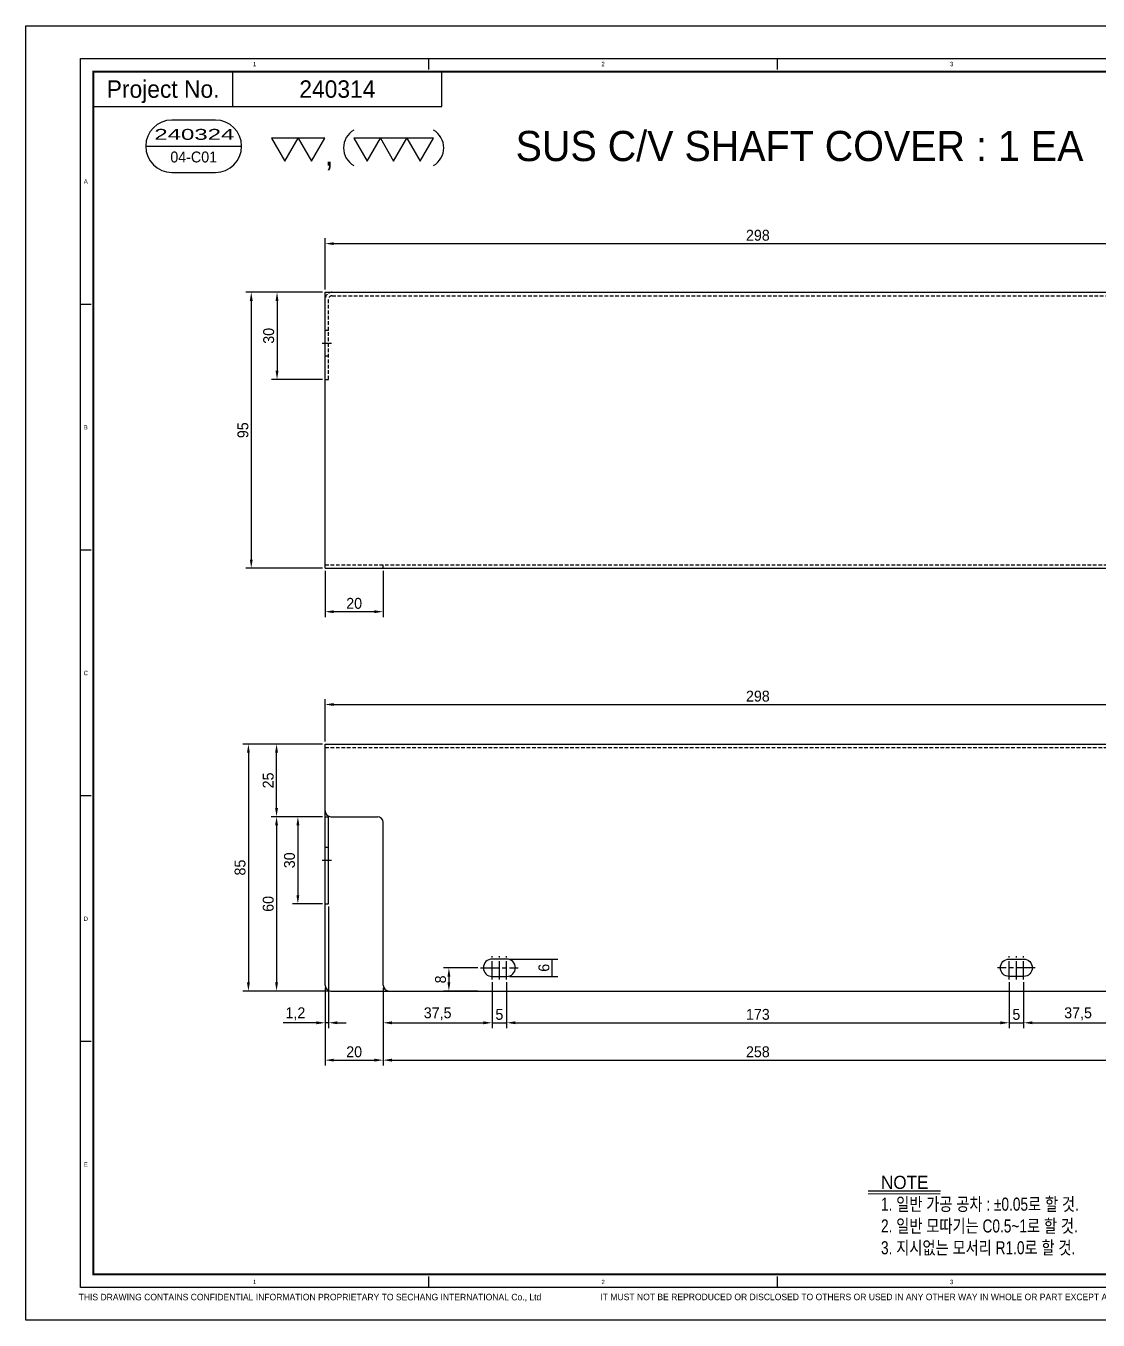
# Model space of a CAD drawing. Header units: inches. Extents: x 0 to 77285, y -118 to 40065.
# Drawn here: x 72037 to 72406.2, y 9227.5 to 9673 of the extents above; entities that cross this region are included whole.
import ezdxf
from ezdxf.enums import TextEntityAlignment as Align

# ---------------------------------------------------------------- set-up
doc = ezdxf.new("R2010")
doc.units = ezdxf.units.IN
doc.header["$LTSCALE"] = 5
doc.header["$MEASUREMENT"] = 0
doc.linetypes.add('CENTER', pattern=[2, 1.25, -0.25, 0.25, -0.25])
doc.linetypes.add('HIDDEN', pattern=[0.375, 0.25, -0.125])
doc.layers.add('11', color=1, linetype='CENTER')
doc.layers.add('22', color=2, linetype='HIDDEN')
doc.styles.add('SCI', font='')
doc.styles.get('SCI').set_extended_font_data('Gulim')
doc.dimstyles.new('SCH', dxfattribs={"dimtxt": 2.5, "dimasz": 2, "dimexe": 1.25, "dimexo": 0.625, "dimtad": 1, "dimdec": 8, "dimtxsty": 'SCI', "dimcen": 2.5, "dimclrd": 4, "dimclre": 4, "dimclrt": 7, "dimadec": 8, "dimazin": 2, "dimtfac": 1, "dimtdec": 8, "dimtmove": 0, "dimatfit": 3, "dimfxl": 1, "dimarcsym": 0})

# ---------------------------------------------------------------- blocks, each defined once
blk = doc.blocks.new('J2')
for p, q in [((0, 2.25), (-2.6, 2.25)), ((-2.6, 2.25), (-1.3, 0)), ((-1.3, 0), (0, 2.25)), ((2.6, 2.25), (0, 2.25)), ((0, 2.25), (1.3, 0)), ((1.3, 0), (2.6, 2.25))]:
    blk.add_line(p, q)
blk = doc.blocks.new('J3')
for p, q in [((-3.9, 2.25), (-2.6, 0)), ((-1.3, 2.25), (-3.9, 2.25)), ((-2.6, 0), (-1.3, 2.25)), ((-1.3, 2.25), (0, 0)), ((1.3, 2.25), (-1.3, 2.25)), ((0, 0), (1.3, 2.25)), ((1.3, 2.25), (2.6, 0)), ((3.9, 2.25), (1.3, 2.25)), ((2.6, 0), (3.9, 2.25))]:
    blk.add_line(p, q)
blk = doc.blocks.new('A$C645fd8c3')
at = {"color": 2}
for p, q in [((12.5, -289.5), (12.5, -7.5)), ((12.5, -7.5), (412.5, -7.5)), ((92.5, -10), (92.5, -7.5)), ((172.5, -10), (172.5, -7.5)), ((15, -63.9), (12.5, -63.9)), ((15, -120.3), (12.5, -120.3)), ((15, -176.7), (12.5, -176.7)), ((15, -233.1), (12.5, -233.1)), ((92.5, -289.5), (92.5, -287)), ((172.5, -289.5), (172.5, -287)), ((412.5, -289.5), (12.5, -289.5))]:
    blk.add_line(p, q, dxfattribs=at)
at = {"color": 40}
for p, q in [((47.5, -18.5), (47.5, -10.5)), ((95.5, -18.5), (95.5, -10.5))]:
    blk.add_line(p, q, dxfattribs=at)
at = {"color": 7, "linetype": 'Continuous'}
blk.add_line((27.52, -27.62), (49.52, -27.62), dxfattribs=at)
at = {"color": 40, "const_width": 0.5}
blk.add_lwpolyline([(15.5, -286.5), (15.5, -10.5), (409.5, -10.5), (409.5, -286.5)], close=True, dxfattribs=at)
at = {"color": 40}
blk.add_lwpolyline([(15.5, -18.5), (95.5, -18.5)], dxfattribs=at)
blk.add_lwpolyline([(33.52, -21.62, 1), (33.52, -33.62), (43.52, -33.62, 1), (43.52, -21.62)], format="xyb", close=True)
at = {"const_width": 0.257}
blk.add_lwpolyline([(193.31, -268.04), (209.91, -268.04)], dxfattribs=at)
at = {"color": 3}
blk.add_lwpolyline([(193.31, -267.35), (209.91, -267.35)], dxfattribs=at)
for centre, start, end in [((77.61, -27.99), 120, 240), ((91.22, -27.99), 300, 60)]:
    blk.add_arc(centre, 4.69, start, end)
at = {"layer": 'Defpoints', "color": 1}
blk.add_lwpolyline([(0, -297), (0, 0), (420, 0), (420, -297)], close=True, dxfattribs=at)
at = {"xscale": 2.34375, "yscale": 2.34375, "zscale": 2.34375}
for name, p in [('J2', (62.5, -31.03)), ('J3', (84.42, -31.03))]:
    blk.add_blockref(name, p, dxfattribs=at)
at = {"color": 2, "style": 'SCI'}
for s, p in [('1', (52.5, -8.75)), ('2', (132.5, -8.75)), ('3', (212.5, -8.75)), ('A', (13.75, -35.7)), ('B', (13.75, -92.1)), ('C', (13.75, -148.5)), ('D', (13.75, -204.9)), ('E', (13.75, -261.3)), ('1', (52.5, -288.25)), ('2', (132.5, -288.25)), ('3', (212.5, -288.25))]:
    blk.add_text(s, height=1, dxfattribs=at).set_placement(p, align=Align.MIDDLE_CENTER)
at = {"style": 'SCI'}
for s, height, p in [('Project No.', 4, (31.5, -14.5)), (',', 5.86, (69.61, -29.14))]:
    blk.add_text(s, height=height, dxfattribs=at).set_placement(p, align=Align.MIDDLE_CENTER)
at = {"color": 3, "linetype": 'Continuous', "style": 'SCI'}
for s, p in [('THIS DRAWING CONTAINS CONFIDENTIAL INFORMATION PROPRIETARY TO SECHANG INTERNATIONAL Co., Ltd  ', (12.11, -292.46)), ('IT MUST NOT BE REPRODUCED OR DISCLOSED TO OTHERS OR USED IN ANY OTHER WAY IN WHOLE OR PART EXCEPT AN AUTHORIZED IN WRITING BY SECHANG INTERNATIONAL Co., Ltd.', (131.88, -292.43))]:
    blk.add_text(s, height=1.5, dxfattribs=at).set_placement(p)
at = {"color": 40, "insert": (196.28, -263.89), "char_height": 3, "attachment_point": 1, "style": 'SCI'}
blk.add_mtext_dynamic_manual_height_columns('NOTE{\\W0.8;\\P1. 일반 가공 공차 : %%P0.05로 할 것.\\P2. 일반 모따기는 C0.5~1로 할 것.\\P3. 지시없는 모서리 R1.0로 할 것.}', width=205.982, gutter_width=1.29, heights=[0], dxfattribs=at)
blk = doc.blocks.new('A$C69f4da63')
for p, q in [((-80, 0), (218, 0)), ((-80, -83), (-80, 0)), ((218, -83), (218, 0)), ((-80, -25), (-78.8, -25)), ((-78.8, -55), (-78.8, -25)), ((-78, -25), (-62, -25)), ((198, -82.7), (198, -26.7)), ((216, -25), (200, -25)), ((216.8, -55), (216.8, -25)), ((218, -25), (216.8, -25)), ((-60, -83), (-60, -27)), ((-80, -55), (-78.8, -55)), ((218, -55), (216.8, -55)), ((-78, -85), (216, -85))]:
    blk.add_line(p, q)
for points in [[(-22.5, -74, 1), (-22.5, -80), (-17.5, -80, 1), (-17.5, -74)], [(160.5, -74, -1), (160.5, -80), (155.5, -80, -1), (155.5, -74)]]:
    blk.add_lwpolyline(points, format="xyb", close=True)
for centre, start, end in [((-78, -23), 180, 270), ((-62, -27), 0, 90), ((200, -27), 90, 180), ((216, -23), 270, 0), ((216, -23), 270, 0), ((-78, -83), 180, 270), ((-58, -83), 180, 270), ((196, -83), 270, 0), ((216, -83), 270, 0)]:
    blk.add_arc(centre, 2, start, end)
at = {"layer": '11'}
for p, q in [((-81, -40), (-77.8, -40)), ((219, -40), (215.8, -40)), ((-22.5, -81), (-22.5, -73)), ((-20, -81), (-20, -73)), ((-17.5, -81), (-17.5, -73)), ((155.5, -81), (155.5, -73)), ((158, -81), (158, -73)), ((160.5, -81), (160.5, -73)), ((-26.5, -77), (-13.5, -77)), ((164.5, -77), (151.5, -77))]:
    blk.add_line(p, q, dxfattribs=at)
at = {"layer": '22'}
for p, q in [((-80, -1.2), (218, -1.2)), ((-80, -35.5), (-78.8, -35.5)), ((218, -35.5), (216.8, -35.5)), ((216.8, -44.5), (218, -44.5))]:
    blk.add_line(p, q, dxfattribs=at)
blk = doc.blocks.new('A$C8a28590f')
for p, q in [((-80, -90), (-80, 5)), ((-80, 5), (218, 5)), ((218, -90), (218, 5)), ((-80, -90), (218, -90))]:
    blk.add_line(p, q)
at = {"layer": '11'}
for p, q in [((-81, -12.5), (-77.8, -12.5)), ((219, -12.5), (215.8, -12.5))]:
    blk.add_line(p, q, dxfattribs=at)
at = {"layer": '22'}
for p, q in [((-78.8, -25), (-78.8, 2.6)), ((-77.6, 3.8), (215.6, 3.8)), ((216.8, -25), (216.8, 2.6)), ((-80, -8), (-78.8, -8)), ((218, -8), (216.8, -8)), ((-78.8, -17), (-80, -17)), ((216.8, -17), (218, -17)), ((-80, -25), (-78.8, -25)), ((218, -25), (216.8, -25)), ((-80, -88.8), (218, -88.8)), ((-60, -90), (-60, -88.8)), ((198, -90), (198, -88.8))]:
    blk.add_line(p, q, dxfattribs=at)
for centre, radius, start, end in [((-77.6, 2.6), 2.4, 90, 180), ((215.6, 2.6), 2.4, 0, 90), ((-77.6, 2.6), 1.2, 90, 180), ((215.6, 2.6), 1.2, 0, 90)]:
    blk.add_arc(centre, radius, start, end, dxfattribs=at)
blk = doc.blocks.new('*D1175')
at = {"color": 4, "lineweight": -2, "transparency": 16777216}
for p, q in [((72139.08, 9400.76), (72128.76, 9400.76)), ((72130.63, 9397.76), (72130.63, 9373.76)), ((72139.08, 9370.76), (72128.76, 9370.76))]:
    blk.add_line(p, q, dxfattribs=at)
at = {"color": 4, "transparency": 16777216}
for points in [[(72130.13, 9397.76), (72131.13, 9397.76), (72130.63, 9400.76)], [(72130.13, 9373.76), (72131.13, 9373.76), (72130.63, 9370.76)]]:
    blk.add_solid(points, dxfattribs=at)
at = {"layer": 'Defpoints', "color": 0, "transparency": 16777216}
for p in [(72140.01, 9400.76), (72130.63, 9370.76), (72140.01, 9370.76)]:
    blk.add_point(p, dxfattribs=at)
at = {"color": 7, "transparency": 16777216, "insert": (72127.77, 9385.76), "char_height": 3.75, "attachment_point": 5, "rotation": 90, "style": 'SCI'}
blk.add_mtext('30', dxfattribs=at)
blk = doc.blocks.new('*D1176')
at = {"color": 4, "lineweight": -2, "transparency": 16777216}
for p, q in [((72139.08, 9425.76), (72121.42, 9425.76)), ((72123.29, 9403.76), (72123.29, 9422.76)), ((72139.08, 9400.76), (72121.42, 9400.76))]:
    blk.add_line(p, q, dxfattribs=at)
at = {"color": 4, "transparency": 16777216}
for points in [[(72122.79, 9422.76), (72123.79, 9422.76), (72123.29, 9425.76)], [(72122.79, 9403.76), (72123.79, 9403.76), (72123.29, 9400.76)]]:
    blk.add_solid(points, dxfattribs=at)
at = {"layer": 'Defpoints', "color": 0, "transparency": 16777216}
for p in [(72123.29, 9425.76), (72140.01, 9425.76), (72140.01, 9400.76)]:
    blk.add_point(p, dxfattribs=at)
at = {"color": 7, "transparency": 16777216, "insert": (72120.43, 9413.26), "char_height": 3.75, "attachment_point": 5, "rotation": 90, "style": 'SCI'}
blk.add_mtext('25', dxfattribs=at)
blk = doc.blocks.new('*D1177')
at = {"color": 4, "lineweight": -2, "transparency": 16777216}
for p, q in [((72139.08, 9400.76), (72121.42, 9400.76)), ((72123.29, 9397.76), (72123.29, 9343.76)), ((72141.08, 9340.76), (72121.42, 9340.76))]:
    blk.add_line(p, q, dxfattribs=at)
at = {"color": 4, "transparency": 16777216}
for points in [[(72122.79, 9397.76), (72123.79, 9397.76), (72123.29, 9400.76)], [(72122.79, 9343.76), (72123.79, 9343.76), (72123.29, 9340.76)]]:
    blk.add_solid(points, dxfattribs=at)
at = {"layer": 'Defpoints', "color": 0, "transparency": 16777216}
for p in [(72140.01, 9400.76), (72123.29, 9340.76), (72142.01, 9340.76)]:
    blk.add_point(p, dxfattribs=at)
at = {"color": 7, "transparency": 16777216, "insert": (72120.43, 9370.76), "char_height": 3.75, "attachment_point": 5, "rotation": 90, "style": 'SCI'}
blk.add_mtext('60', dxfattribs=at)
blk = doc.blocks.new('*D1178')
at = {"color": 4, "lineweight": -2, "transparency": 16777216}
for p, q in [((72139.08, 9425.76), (72111.73, 9425.76)), ((72113.6, 9422.76), (72113.6, 9343.76)), ((72141.08, 9340.76), (72111.73, 9340.76))]:
    blk.add_line(p, q, dxfattribs=at)
at = {"color": 4, "transparency": 16777216}
for points in [[(72113.1, 9422.76), (72114.1, 9422.76), (72113.6, 9425.76)], [(72113.1, 9343.76), (72114.1, 9343.76), (72113.6, 9340.76)]]:
    blk.add_solid(points, dxfattribs=at)
at = {"layer": 'Defpoints', "color": 0, "transparency": 16777216}
for p in [(72140.01, 9425.76), (72113.6, 9340.76), (72142.01, 9340.76)]:
    blk.add_point(p, dxfattribs=at)
at = {"color": 7, "transparency": 16777216, "insert": (72110.74, 9383.26), "char_height": 3.75, "attachment_point": 5, "rotation": 90, "style": 'SCI'}
blk.add_mtext('85', dxfattribs=at)
blk = doc.blocks.new('*D1179')
at = {"color": 4, "lineweight": -2, "transparency": 16777216}
for p, q in [((72140.01, 9341.83), (72140.01, 9315.1)), ((72160.01, 9341.83), (72160.01, 9315.1)), ((72143.01, 9316.97), (72157.01, 9316.97))]:
    blk.add_line(p, q, dxfattribs=at)
at = {"color": 4, "transparency": 16777216}
for points in [[(72143.01, 9317.47), (72143.01, 9316.47), (72140.01, 9316.97)], [(72157.01, 9317.47), (72157.01, 9316.47), (72160.01, 9316.97)]]:
    blk.add_solid(points, dxfattribs=at)
at = {"layer": 'Defpoints', "color": 0, "transparency": 16777216}
for p in [(72140.01, 9342.76), (72160.01, 9342.76), (72160.01, 9316.97)]:
    blk.add_point(p, dxfattribs=at)
at = {"color": 7, "transparency": 16777216, "insert": (72150.01, 9319.83), "char_height": 3.75, "attachment_point": 5, "style": 'SCI'}
blk.add_mtext('20', dxfattribs=at)
blk = doc.blocks.new('*D1180')
at = {"color": 4, "lineweight": -2, "transparency": 16777216}
for p, q in [((72197.51, 9343.83), (72197.51, 9327.96)), ((72160.01, 9341.83), (72160.01, 9327.96)), ((72163.01, 9329.83), (72194.51, 9329.83))]:
    blk.add_line(p, q, dxfattribs=at)
at = {"color": 4, "transparency": 16777216}
for points in [[(72163.01, 9330.33), (72163.01, 9329.33), (72160.01, 9329.83)], [(72194.51, 9330.33), (72194.51, 9329.33), (72197.51, 9329.83)]]:
    blk.add_solid(points, dxfattribs=at)
at = {"layer": 'Defpoints', "color": 0, "transparency": 16777216}
for p in [(72160.01, 9342.76), (72197.51, 9344.76), (72197.51, 9329.83)]:
    blk.add_point(p, dxfattribs=at)
at = {"color": 7, "transparency": 16777216, "insert": (72178.76, 9332.92), "char_height": 3.75, "attachment_point": 5, "style": 'SCI'}
blk.add_mtext('37,5', dxfattribs=at)
blk = doc.blocks.new('*D1181')
at = {"color": 4, "lineweight": -2, "transparency": 16777216}
for p, q in [((72197.51, 9343.83), (72197.51, 9327.96)), ((72202.51, 9343.83), (72202.51, 9327.96)), ((72197.51, 9329.83), (72202.51, 9329.83))]:
    blk.add_line(p, q, dxfattribs=at)
at = {"layer": 'Defpoints', "color": 0, "transparency": 16777216}
for p in [(72197.51, 9344.76), (72202.51, 9344.76), (72202.51, 9329.83)]:
    blk.add_point(p, dxfattribs=at)
at = {"color": 7, "transparency": 16777216, "insert": (72200.01, 9332.69), "char_height": 3.75, "attachment_point": 5, "style": 'SCI'}
blk.add_mtext('5', dxfattribs=at)
blk = doc.blocks.new('*D1182')
at = {"color": 4, "lineweight": -2, "transparency": 16777216}
for p, q in [((72202.51, 9343.83), (72202.51, 9327.96)), ((72375.51, 9343.83), (72375.51, 9327.96)), ((72205.51, 9329.83), (72372.51, 9329.83))]:
    blk.add_line(p, q, dxfattribs=at)
at = {"color": 4, "transparency": 16777216}
for points in [[(72205.51, 9330.33), (72205.51, 9329.33), (72202.51, 9329.83)], [(72372.51, 9330.33), (72372.51, 9329.33), (72375.51, 9329.83)]]:
    blk.add_solid(points, dxfattribs=at)
at = {"layer": 'Defpoints', "color": 0, "transparency": 16777216}
for p in [(72202.51, 9344.76), (72375.51, 9344.76), (72375.51, 9329.83)]:
    blk.add_point(p, dxfattribs=at)
at = {"color": 7, "transparency": 16777216, "insert": (72289.01, 9332.7), "char_height": 3.75, "attachment_point": 5, "style": 'SCI'}
blk.add_mtext('173', dxfattribs=at)
blk = doc.blocks.new('*D1183')
at = {"color": 4, "lineweight": -2, "transparency": 16777216}
for p, q in [((72375.51, 9343.83), (72375.51, 9327.96)), ((72380.51, 9343.83), (72380.51, 9327.96)), ((72375.51, 9329.83), (72380.51, 9329.83))]:
    blk.add_line(p, q, dxfattribs=at)
at = {"layer": 'Defpoints', "color": 0, "transparency": 16777216}
for p in [(72375.51, 9344.76), (72380.51, 9344.76), (72380.51, 9329.83)]:
    blk.add_point(p, dxfattribs=at)
at = {"color": 7, "transparency": 16777216, "insert": (72378.01, 9332.69), "char_height": 3.75, "attachment_point": 5, "style": 'SCI'}
blk.add_mtext('5', dxfattribs=at)
blk = doc.blocks.new('*D1184')
at = {"color": 4, "lineweight": -2, "transparency": 16777216}
for p, q in [((72380.51, 9343.83), (72380.51, 9327.96)), ((72418.01, 9342.13), (72418.01, 9327.96)), ((72383.51, 9329.83), (72415.01, 9329.83))]:
    blk.add_line(p, q, dxfattribs=at)
at = {"color": 4, "transparency": 16777216}
for points in [[(72383.51, 9330.33), (72383.51, 9329.33), (72380.51, 9329.83)], [(72415.01, 9330.33), (72415.01, 9329.33), (72418.01, 9329.83)]]:
    blk.add_solid(points, dxfattribs=at)
at = {"layer": 'Defpoints', "color": 0, "transparency": 16777216}
for p in [(72380.51, 9344.76), (72418.01, 9343.06), (72418.01, 9329.83)]:
    blk.add_point(p, dxfattribs=at)
at = {"color": 7, "transparency": 16777216, "insert": (72399.26, 9332.92), "char_height": 3.75, "attachment_point": 5, "style": 'SCI'}
blk.add_mtext('37,5', dxfattribs=at)
blk = doc.blocks.new('*D1185')
at = {"color": 4, "lineweight": -2, "transparency": 16777216}
for p, q in [((72160.01, 9341.83), (72160.01, 9315.1)), ((72418.01, 9342.13), (72418.01, 9315.1)), ((72163.01, 9316.97), (72415.01, 9316.97))]:
    blk.add_line(p, q, dxfattribs=at)
at = {"color": 4, "transparency": 16777216}
for points in [[(72163.01, 9317.47), (72163.01, 9316.47), (72160.01, 9316.97)], [(72415.01, 9317.47), (72415.01, 9316.47), (72418.01, 9316.97)]]:
    blk.add_solid(points, dxfattribs=at)
at = {"layer": 'Defpoints', "color": 0, "transparency": 16777216}
for p in [(72160.01, 9342.76), (72418.01, 9343.06), (72418.01, 9316.97)]:
    blk.add_point(p, dxfattribs=at)
at = {"color": 7, "transparency": 16777216, "insert": (72289.01, 9319.83), "char_height": 3.75, "attachment_point": 5, "style": 'SCI'}
blk.add_mtext('258', dxfattribs=at)
blk = doc.blocks.new('*D1187')
at = {"color": 4, "lineweight": -2, "transparency": 16777216}
for p, q in [((72141.21, 9369.83), (72141.21, 9327.96)), ((72140.01, 9341.83), (72140.01, 9327.96)), ((72137.01, 9329.83), (72125.57, 9329.83)), ((72141.21, 9329.83), (72140.01, 9329.83)), ((72144.21, 9329.83), (72147.21, 9329.83))]:
    blk.add_line(p, q, dxfattribs=at)
at = {"color": 4, "transparency": 16777216}
for points in [[(72137.01, 9330.33), (72137.01, 9329.33), (72140.01, 9329.83)], [(72144.21, 9330.33), (72144.21, 9329.33), (72141.21, 9329.83)]]:
    blk.add_solid(points, dxfattribs=at)
at = {"layer": 'Defpoints', "color": 0, "transparency": 16777216}
for p in [(72141.21, 9370.76), (72140.01, 9342.76), (72140.01, 9329.83)]:
    blk.add_point(p, dxfattribs=at)
at = {"color": 7, "transparency": 16777216, "insert": (72129.79, 9332.93), "char_height": 3.75, "attachment_point": 5, "style": 'SCI'}
blk.add_mtext('1,2', dxfattribs=at)
blk = doc.blocks.new('*D1189')
at = {"color": 4, "lineweight": -2, "transparency": 16777216}
for p, q in [((72192.58, 9348.76), (72180.75, 9348.76)), ((72182.63, 9345.76), (72182.63, 9343.76)), ((72192.58, 9340.76), (72180.75, 9340.76))]:
    blk.add_line(p, q, dxfattribs=at)
at = {"color": 4, "transparency": 16777216}
for points in [[(72182.13, 9345.76), (72183.13, 9345.76), (72182.63, 9348.76)], [(72182.13, 9343.76), (72183.13, 9343.76), (72182.63, 9340.76)]]:
    blk.add_solid(points, dxfattribs=at)
at = {"layer": 'Defpoints', "color": 0, "transparency": 16777216}
for p in [(72193.51, 9348.76), (72182.63, 9340.76), (72193.51, 9340.76)]:
    blk.add_point(p, dxfattribs=at)
at = {"color": 7, "transparency": 16777216, "insert": (72179.77, 9344.76), "char_height": 3.75, "attachment_point": 5, "rotation": 90, "style": 'SCI'}
blk.add_mtext('8', dxfattribs=at)
blk = doc.blocks.new('*D1190')
at = {"color": 4, "lineweight": -2, "transparency": 16777216}
for p, q in [((72203.45, 9351.76), (72220.1, 9351.76)), ((72218.22, 9345.76), (72218.22, 9351.76)), ((72203.45, 9345.76), (72220.1, 9345.76))]:
    blk.add_line(p, q, dxfattribs=at)
at = {"layer": 'Defpoints', "color": 0, "transparency": 16777216}
for p in [(72202.51, 9351.76), (72218.22, 9351.76), (72202.51, 9345.76)]:
    blk.add_point(p, dxfattribs=at)
at = {"color": 7, "transparency": 16777216, "insert": (72215.36, 9348.76), "char_height": 3.75, "attachment_point": 5, "rotation": 90, "style": 'SCI'}
blk.add_mtext('6', dxfattribs=at)
blk = doc.blocks.new('*D1191')
at = {"color": 4, "lineweight": -2, "transparency": 16777216}
for p, q in [((72139.08, 9581.3), (72121.57, 9581.3)), ((72123.45, 9578.3), (72123.45, 9554.3)), ((72139.08, 9551.3), (72121.57, 9551.3))]:
    blk.add_line(p, q, dxfattribs=at)
at = {"color": 4, "transparency": 16777216}
for points in [[(72122.95, 9578.3), (72123.95, 9578.3), (72123.45, 9581.3)], [(72122.95, 9554.3), (72123.95, 9554.3), (72123.45, 9551.3)]]:
    blk.add_solid(points, dxfattribs=at)
at = {"layer": 'Defpoints', "color": 0, "transparency": 16777216}
for p in [(72140.01, 9581.3), (72123.45, 9551.3), (72140.01, 9551.3)]:
    blk.add_point(p, dxfattribs=at)
at = {"color": 7, "transparency": 16777216, "insert": (72120.59, 9566.3), "char_height": 3.75, "attachment_point": 5, "rotation": 90, "style": 'SCI'}
blk.add_mtext('30', dxfattribs=at)
blk = doc.blocks.new('*D1192')
at = {"color": 4, "lineweight": -2, "transparency": 16777216}
for p, q in [((72139.08, 9581.3), (72112.71, 9581.3)), ((72114.58, 9578.3), (72114.58, 9489.3)), ((72139.08, 9486.3), (72112.71, 9486.3))]:
    blk.add_line(p, q, dxfattribs=at)
at = {"color": 4, "transparency": 16777216}
for points in [[(72114.08, 9578.3), (72115.08, 9578.3), (72114.58, 9581.3)], [(72114.08, 9489.3), (72115.08, 9489.3), (72114.58, 9486.3)]]:
    blk.add_solid(points, dxfattribs=at)
at = {"layer": 'Defpoints', "color": 0, "transparency": 16777216}
for p in [(72140.01, 9581.3), (72114.58, 9486.3), (72140.01, 9486.3)]:
    blk.add_point(p, dxfattribs=at)
at = {"color": 7, "transparency": 16777216, "insert": (72111.72, 9533.8), "char_height": 3.75, "attachment_point": 5, "rotation": 90, "style": 'SCI'}
blk.add_mtext('95', dxfattribs=at)
blk = doc.blocks.new('*D1204')
at = {"color": 4, "lineweight": -2, "transparency": 16777216}
for p, q in [((72140.01, 9485.36), (72140.01, 9469.46)), ((72160.01, 9485.36), (72160.01, 9469.46)), ((72157.01, 9471.33), (72143.01, 9471.33))]:
    blk.add_line(p, q, dxfattribs=at)
at = {"color": 4, "transparency": 16777216}
for points in [[(72143.01, 9471.83), (72143.01, 9470.83), (72140.01, 9471.33)], [(72157.01, 9471.83), (72157.01, 9470.83), (72160.01, 9471.33)]]:
    blk.add_solid(points, dxfattribs=at)
at = {"layer": 'Defpoints', "color": 0, "transparency": 16777216}
for p in [(72140.01, 9486.3), (72160.01, 9486.3), (72140.01, 9471.33)]:
    blk.add_point(p, dxfattribs=at)
at = {"color": 7, "transparency": 16777216, "insert": (72150.01, 9474.19), "char_height": 3.75, "attachment_point": 5, "style": 'SCI'}
blk.add_mtext('20', dxfattribs=at)
blk = doc.blocks.new('*D1437')
at = {"color": 4, "lineweight": -2, "transparency": 16777216}
for p, q in [((72140.01, 9426.7), (72140.01, 9441.27)), ((72438.01, 9426.7), (72438.01, 9441.27)), ((72143.01, 9439.39), (72435.01, 9439.39))]:
    blk.add_line(p, q, dxfattribs=at)
at = {"color": 4, "transparency": 16777216}
for points in [[(72143.01, 9439.89), (72143.01, 9438.89), (72140.01, 9439.39)], [(72435.01, 9439.89), (72435.01, 9438.89), (72438.01, 9439.39)]]:
    blk.add_solid(points, dxfattribs=at)
at = {"layer": 'Defpoints', "color": 0, "transparency": 16777216}
for p in [(72438.01, 9439.39), (72140.01, 9425.76), (72438.01, 9425.76)]:
    blk.add_point(p, dxfattribs=at)
at = {"color": 7, "transparency": 16777216, "insert": (72289.01, 9442.25), "char_height": 3.75, "attachment_point": 5, "style": 'SCI'}
blk.add_mtext('298', dxfattribs=at)
blk = doc.blocks.new('*D1438')
at = {"color": 4, "lineweight": -2, "transparency": 16777216}
for p, q in [((72140.01, 9582.24), (72140.01, 9599.9)), ((72143.01, 9598.03), (72435.01, 9598.03)), ((72438.01, 9582.24), (72438.01, 9599.9))]:
    blk.add_line(p, q, dxfattribs=at)
at = {"color": 4, "transparency": 16777216}
for points in [[(72143.01, 9598.53), (72143.01, 9597.53), (72140.01, 9598.03)], [(72435.01, 9598.53), (72435.01, 9597.53), (72438.01, 9598.03)]]:
    blk.add_solid(points, dxfattribs=at)
at = {"layer": 'Defpoints', "color": 0, "transparency": 16777216}
for p in [(72438.01, 9598.03), (72140.01, 9581.3), (72438.01, 9581.3)]:
    blk.add_point(p, dxfattribs=at)
at = {"color": 7, "transparency": 16777216, "insert": (72289.01, 9600.89), "char_height": 3.75, "attachment_point": 5, "style": 'SCI'}
blk.add_mtext('298', dxfattribs=at)

msp = doc.modelspace()

# ---------------------------------------------------------------- block references
at = {"color": 3, "xscale": 1.5, "yscale": 1.5, "zscale": 1.5}
msp.add_blockref('A$C645fd8c3', (72036.98031181, 9672.98436851), dxfattribs=at)
for name, p in [('A$C8a28590f', (72220.01272008, 9576.29877025)), ('A$C69f4da63', (72220.01272008, 9425.76308769))]:
    msp.add_blockref(name, p)

# ---------------------------------------------------------------- texts
at = {"style": 'SCI'}
for s, height, p in [('240314', 6, (72144.23031181, 9651.23436851)), ('SUS C/V SHAFT COVER : 1 EA', 10.3846153846, (72303.36149799, 9631.63736634)), ('04-C01', 3.75, (72094.76612644, 9627.85949449))]:
    msp.add_text(s, height=height, dxfattribs=at).set_placement(p, align=Align.MIDDLE_CENTER)
at = {"style": 'SCI', "width": 1.564927}
msp.add_text('240324', height=3.75, dxfattribs=at).set_placement((72081.19763205, 9633.76638711), (72108.7661858, 9633.76638711), align=Align.FIT)

# ---------------------------------------------------------------- dimensions: what is measured, and where the dimension line sits
for base, p1, p2, override, picture, middle in [((72438.0127200834, 9598.026834602), (72140.0127200834, 9581.2987702458), (72438.0127200834, 9581.2987702458), {"dimscale": 1.5}, '*D1438', (72289.0127200834, 9600.886771353)), ((72140.0127200834, 9471.3330295804), (72160.0127200834, 9486.2987702458), (72140.0127200834, 9486.2987702458), {"dimscale": 1.5, "dimcen": 1}, '*D1204', (72150.0127200834, 9474.1929663314)), ((72438.0127200834, 9439.3948747673), (72140.0127200834, 9425.7630876929), (72438.0127200834, 9425.7630876929), {"dimscale": 1.5}, '*D1437', (72289.0127200834, 9442.2548115183)), ((72140.01272008, 9329.83043268), (72141.21272008, 9370.76308769), (72140.01272008, 9342.76308769), {"dimscale": 1.5, "dimcen": 1}, '*D1187', (72129.79209758, 9332.92505652)), ((72160.0127200834, 9316.9737459706), (72140.0127200834, 9342.7630876928), (72160.0127200834, 9342.7630876928), {"dimscale": 1.5, "dimcen": 1}, '*D1179', (72150.0127200834, 9319.8336827216)), ((72197.5127200834, 9329.8304326809), (72160.0127200834, 9342.7630876928), (72197.5127200834, 9344.7630876929), {"dimscale": 1.5, "dimcen": 1}, '*D1180', (72178.7627200834, 9332.9225598447)), ((72418.0127200834, 9316.9737459706), (72160.0127200834, 9342.7630876928), (72418.0127200834, 9343.063087691), {"dimscale": 1.5, "dimcen": 1}, '*D1185', (72289.0127200834, 9319.8336827216)), ((72202.5127200834, 9329.8304326809), (72197.5127200834, 9344.7630876929), (72202.5127200834, 9344.7630876929), {"dimscale": 1.5, "dimcen": 1, "dimtmove": 1}, '*D1181', (72200.0127200834, 9332.6878727608)), ((72375.5127200834, 9329.8304326809), (72202.5127200834, 9344.7630876929), (72375.5127200834, 9344.7630876929), {"dimscale": 1.5, "dimcen": 1, "dimtmove": 1}, '*D1182', (72289.0127200834, 9332.6953627741)), ((72380.5127200834, 9329.8304326809), (72375.5127200834, 9344.7630876929), (72380.5127200834, 9344.7630876929), {"dimscale": 1.5, "dimcen": 1, "dimtmove": 1}, '*D1183', (72378.0127200834, 9332.6878727608)), ((72418.0127200834, 9329.8304326809), (72380.5127200834, 9344.7630876929), (72418.0127200834, 9343.063087691), {"dimscale": 1.5, "dimcen": 1, "dimtmove": 1}, '*D1184', (72399.2627200834, 9332.9225598447))]:
    dim = msp.add_linear_dim(base=base, p1=p1, p2=p2, dimstyle='SCH', override=override)
    dim.commit()
    dim.dimension.update_dxf_attribs({"geometry": picture, "text_midpoint": middle})
for base, p1, p2, picture, middle in [((72114.5835113617, 9486.2987702458), (72140.0127200834, 9581.2987702458), (72140.0127200834, 9486.2987702458), '*D1192', (72111.7235746106, 9533.7987702458)), ((72123.4456486971, 9551.2987702458), (72140.0127200834, 9581.2987702458), (72140.0127200834, 9551.2987702458), '*D1191', (72120.5857119461, 9566.2987702458)), ((72113.600607175, 9340.7630876929), (72140.0127200834, 9425.7630876929), (72142.0127200834, 9340.7630876928), '*D1178', (72110.740670424, 9383.2630876929)), ((72123.2904281623, 9425.7630876929), (72140.0127200834, 9400.7630876929), (72140.0127200834, 9425.7630876929), '*D1176', (72120.4304914113, 9413.2630876929)), ((72123.2904281623, 9340.7630876929), (72140.0127200834, 9400.7630876929), (72142.0127200834, 9340.7630876928), '*D1177', (72120.4304914112, 9370.7630876929)), ((72130.633314663, 9370.7630876929), (72140.0127200834, 9400.7630876929), (72140.0127200834, 9370.7630876929), '*D1175', (72127.773377912, 9385.7630876929)), ((72218.2235460646, 9351.7630876929), (72202.5127200834, 9345.7630876929), (72202.5127200834, 9351.7630876929), '*D1190', (72215.3636093136, 9348.7630876929)), ((72182.6276566151, 9340.7630876928), (72193.5127200834, 9348.7630876929), (72193.5127200834, 9340.7630876928), '*D1189', (72179.7677198641, 9344.7630876929))]:
    dim = msp.add_linear_dim(base=base, p1=p1, p2=p2, angle=90, dimstyle='SCH', override={"dimscale": 1.5, "dimcen": 1})
    dim.commit()
    dim.dimension.update_dxf_attribs({"geometry": picture, "text_midpoint": middle})

doc.saveas('drawing.dxf')
